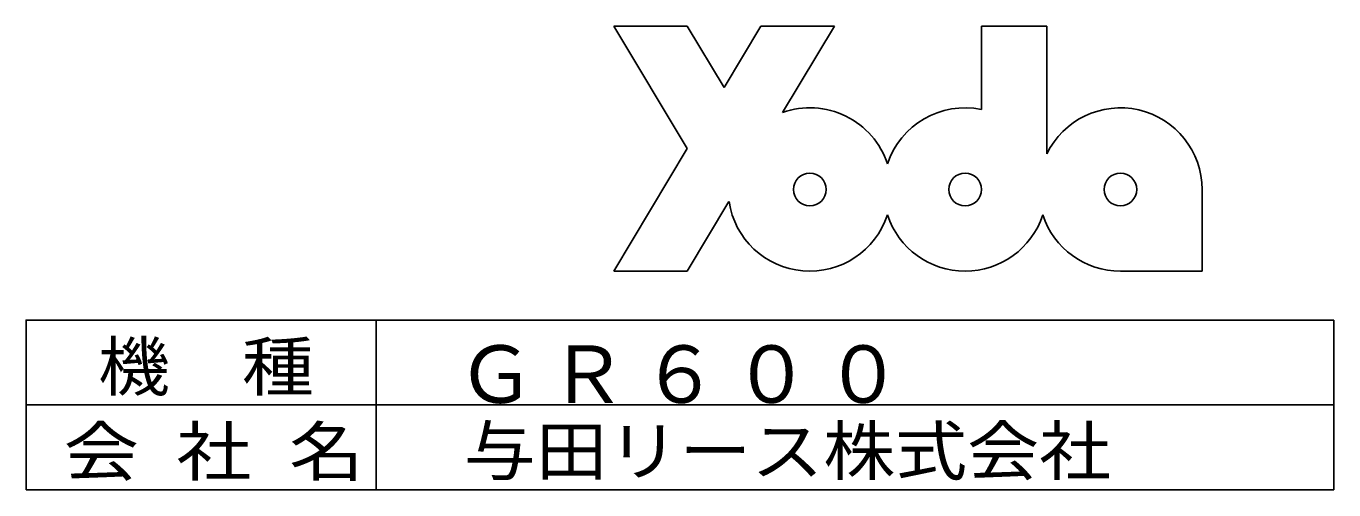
# Model space of a CAD drawing. Units: millimetres, scale not verified. Extents: x -35205 to 37300, y -22183 to 23098.
# Drawn here: x 17300 to 37300, y -22183 to -15085 of the extents above; entities that cross this region are included whole.
import ezdxf
from ezdxf.enums import TextEntityAlignment as Align

# ---------------------------------------------------------------- set-up
doc = ezdxf.new("R2010")
doc.units = ezdxf.units.MM
doc.header["$LTSCALE"] = 200
doc.layers.add('0-0_0', color=7, linetype='Continuous')
doc.styles.add('ＭＳ ゴシック', font='')
doc.styles.get('ＭＳ ゴシック').set_extended_font_data('MS Gothic')

msp = doc.modelspace()

# ---------------------------------------------------------------- linework, layer by layer
at = {"layer": '0-0_0'}
for p, q in [((26285.6, -15084.9), (27410.6, -16959.9)), ((26285.6, -15084.9), (27410.6, -15084.9)), ((27410.6, -15084.9), (27973.1, -16022.4)), ((28535.6, -15084.9), (27973.1, -16022.4)), ((28535.6, -15084.9), (29660.6, -15084.9)), ((29660.6, -15084.9), (28867.3, -16406.9)), ((31910.6, -15084.9), (32910.6, -15084.9)), ((31910.6, -15084.9), (31910.6, -16360.2)), ((32910.6, -15084.9), (32910.6, -17040)), ((27410.6, -16959.9), (26285.6, -18834.9)), ((35285.6, -17584.9), (35285.6, -18834.9)), ((28049.4, -17770.2), (27410.6, -18834.9)), ((26285.6, -18834.9), (27410.6, -18834.9)), ((34035.6, -18834.9), (35285.6, -18834.9)), ((22653.5, -19582.9), (22653.5, -22182.9)), ((37300, -20882.9), (37300, -19582.9)), ((17300, -20882.9), (37300, -20882.9)), ((17300, -20882.9), (17300, -22182.9)), ((37300, -20882.9), (37300, -22182.9)), ((17300, -22182.9), (37300, -22182.9))]:
    msp.add_line(p, q, dxfattribs=at)
msp.add_lwpolyline([(37300, -19582.9), (17300, -19582.9), (17300, -20882.9)], dxfattribs=at)
for centre in [(29285.6, -17584.9), (31660.6, -17584.9), (34035.6, -17584.9)]:
    msp.add_circle(centre, 250, dxfattribs=at)
for centre, start, end in [((29285.6, -17584.9), 18.19487, 109.54695), ((31660.6, -17584.9), 78.46303, 161.80511), ((34035.6, -17584.9), 0, 154.15807), ((29285.6, -17584.9), 188.52551, 341.80511), ((31660.6, -17584.9), 198.19487, 341.80511), ((34035.6, -17584.9), 198.19487, 270)]:
    msp.add_arc(centre, 1250, start, end, dxfattribs=at)

# ---------------------------------------------------------------- texts
at = {"layer": '0-0_0', "color": 3, "style": 'ＭＳ ゴシック'}
for s, width, p in [('\u3000機\u3000種', 1.1, (17300, -20882.9)), (' 会 社 名', 1.15, (17300, -22182.9)), ('与田リース株式会社', 1.1, (23991.1, -22174))]:
    msp.add_text(s, height=733.1, dxfattribs=dict(at, width=width)).set_placement(p, align=Align.BOTTOM_LEFT)
at = {"layer": '0-0_0', "color": 3, "insert": (23885.8, -20866.8), "char_height": 879.8, "attachment_point": 7, "style": 'ＭＳ ゴシック'}
msp.add_mtext('\\T1.17;ＧＲ６００', dxfattribs=at)

doc.saveas('drawing.dxf')
